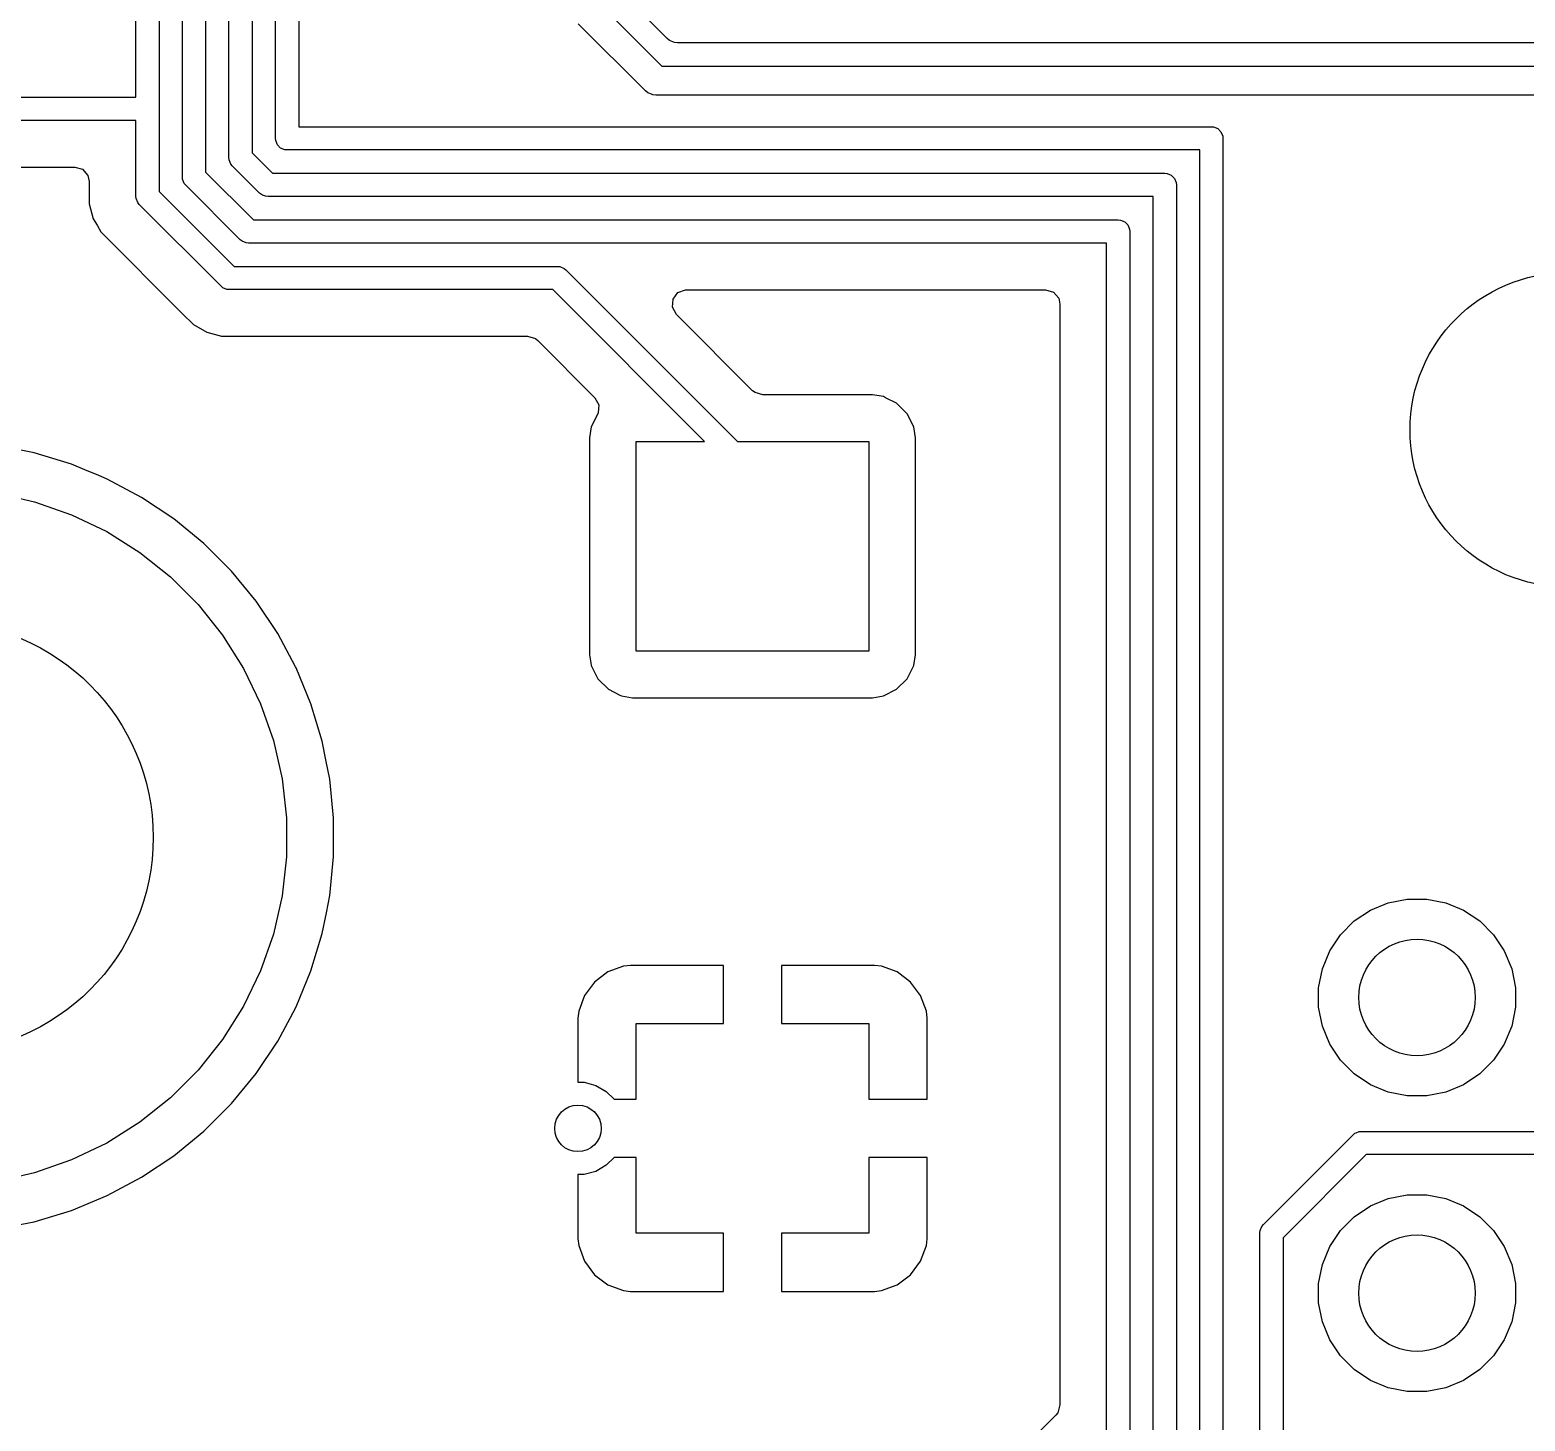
# Model space of a CAD drawing. Extents: x 0.71 to 7.56, y -5.16 to -0.79.
# Drawn here: x 4.165 to 4.671, y -2.835 to -2.365 of the extents above; entities that cross this region are included whole.
import ezdxf

# ---------------------------------------------------------------- set-up
doc = ezdxf.new("R2010")
doc.units = 0
doc.header["$MEASUREMENT"] = 0
doc.layers.add('BLACK', color=7, linetype='CONTINUOUS')

msp = doc.modelspace()

# ---------------------------------------------------------------- linework, layer by layer
at = {"layer": 'BLACK', "linetype": 'CONTINUOUS'}
for p, q in [((4.25593, -2.15958), (4.25593, -2.39746)), ((4.24805, -2.4014), (4.24805, -2.16122)), ((4.2323, -2.40792), (4.2323, -2.16774)), ((4.24018, -2.16611), (4.24018, -2.40629)), ((4.21656, -2.41445), (4.21656, -2.17426)), ((4.22443, -2.17263), (4.22443, -2.41282)), ((4.20868, -2.17915), (4.20868, -2.3824)), ((4.20081, -2.3824), (4.20081, -2.18078)), ((4.35892, -2.35713), (4.37876, -2.37697)), ((4.38058, -2.36765), (4.36823, -2.35531)), ((4.37324, -2.38537), (4.35051, -2.36265)), ((4.38132, -2.36827), (4.38058, -2.36765)), ((4.3831, -2.369), (4.38132, -2.36827)), ((4.38406, -2.36909), (4.3831, -2.369)), ((4.79958, -2.36909), (4.38406, -2.36909)), ((4.37876, -2.37697), (4.79428, -2.37697)), ((4.20081, -2.38746), (4.20081, -2.3824)), ((4.20868, -2.3824), (4.20868, -2.41934)), ((3.88066, -2.38746), (4.20081, -2.38746)), ((4.37398, -2.38598), (4.37324, -2.38537)), ((4.37524, -2.3865), (4.37398, -2.38598)), ((4.37398, -2.38598), (4.37398, -2.38598)), ((4.37576, -2.38672), (4.37524, -2.3865)), ((4.37672, -2.38681), (4.37576, -2.38672)), ((4.37576, -2.38672), (4.37576, -2.38672)), ((4.79035, -2.38681), (4.37672, -2.38681)), ((4.20081, -2.39534), (3.88229, -2.39534)), ((4.20081, -2.42097), (4.20081, -2.39534)), ((4.25593, -2.39746), (4.56466, -2.39746)), ((4.56466, -2.39746), (4.56543, -2.39754)), ((4.56543, -2.39754), (4.56685, -2.39813)), ((4.24813, -2.40217), (4.24805, -2.4014)), ((4.24871, -2.40359), (4.24813, -2.40217)), ((4.56685, -2.39813), (4.56793, -2.39921)), ((4.56793, -2.39921), (4.56852, -2.40063)), ((4.56852, -2.40063), (4.5686, -2.4014)), ((4.5686, -2.4014), (4.5686, -2.85297)), ((4.24018, -2.40629), (4.2471, -2.41321)), ((4.2498, -2.40468), (4.24871, -2.40359)), ((4.25122, -2.40526), (4.2498, -2.40468)), ((4.25199, -2.40534), (4.25122, -2.40526)), ((4.56072, -2.40534), (4.25199, -2.40534)), ((4.56072, -2.85134), (4.56072, -2.40534)), ((3.89085, -2.41111), (4.18016, -2.41111)), ((4.18016, -2.41111), (4.1828, -2.41188)), ((4.1828, -2.41188), (4.1846, -2.41396)), ((4.22443, -2.41282), (4.24057, -2.42896)), ((4.23238, -2.40869), (4.2323, -2.40792)), ((4.23297, -2.41011), (4.23238, -2.40869)), ((4.23346, -2.41071), (4.23297, -2.41011)), ((4.24268, -2.41993), (4.23346, -2.41071)), ((4.1846, -2.41396), (4.18504, -2.41599)), ((4.18504, -2.41599), (4.18504, -2.42356)), ((4.21663, -2.41522), (4.21656, -2.41445)), ((4.21722, -2.41663), (4.21663, -2.41522)), ((4.21771, -2.41723), (4.21722, -2.41663)), ((4.23616, -2.43568), (4.21771, -2.41723)), ((4.2471, -2.41321), (4.54891, -2.41321)), ((4.54891, -2.41321), (4.54968, -2.41329)), ((4.54968, -2.41329), (4.5511, -2.41388)), ((4.5511, -2.41388), (4.55219, -2.41496)), ((4.55219, -2.41496), (4.55277, -2.41638)), ((4.55277, -2.41638), (4.55285, -2.41715)), ((4.55285, -2.41715), (4.55285, -2.84645)), ((4.20088, -2.42174), (4.20081, -2.42097)), ((4.20147, -2.42316), (4.20088, -2.42174)), ((4.20868, -2.41934), (4.23405, -2.44471)), ((4.24328, -2.42042), (4.24268, -2.41993)), ((4.24369, -2.4206), (4.24328, -2.42042)), ((4.2447, -2.42101), (4.24369, -2.4206)), ((4.24547, -2.42109), (4.2447, -2.42101)), ((4.54498, -2.42109), (4.24547, -2.42109)), ((4.54498, -2.84482), (4.54498, -2.42109)), ((4.18504, -2.42356), (4.18638, -2.42858)), ((4.20196, -2.42375), (4.20147, -2.42316)), ((4.22964, -2.45143), (4.20196, -2.42375)), ((4.18638, -2.42858), (4.18768, -2.43082)), ((4.18768, -2.43082), (4.18898, -2.43307)), ((4.18898, -2.43307), (4.21665, -2.46074)), ((4.24057, -2.42896), (4.53317, -2.42896)), ((4.53317, -2.42896), (4.53393, -2.42904)), ((4.53393, -2.42904), (4.53535, -2.42962)), ((4.53535, -2.42962), (4.53644, -2.43071)), ((4.53644, -2.43071), (4.53703, -2.43213)), ((4.53703, -2.43213), (4.5371, -2.4329)), ((4.5371, -2.4329), (4.5371, -2.83993)), ((4.23675, -2.43617), (4.23616, -2.43568)), ((4.23817, -2.43676), (4.23675, -2.43617)), ((4.23894, -2.43683), (4.23817, -2.43676)), ((4.52923, -2.43683), (4.23894, -2.43683)), ((4.52923, -2.83829), (4.52923, -2.43683)), ((4.23405, -2.44471), (4.34353, -2.44471)), ((4.34353, -2.44471), (4.3443, -2.44478)), ((4.3443, -2.44478), (4.34571, -2.44537)), ((4.34571, -2.44537), (4.34631, -2.44586)), ((4.34631, -2.44586), (4.40439, -2.50394)), ((4.23023, -2.45192), (4.22964, -2.45143)), ((4.23165, -2.45251), (4.23023, -2.45192)), ((4.23242, -2.45258), (4.23165, -2.45251)), ((4.3419, -2.45258), (4.23242, -2.45258)), ((4.39325, -2.50394), (4.3419, -2.45258)), ((4.38421, -2.45358), (4.38679, -2.45261)), ((4.38679, -2.45261), (4.38714, -2.4526)), ((4.38714, -2.4526), (4.50858, -2.4526)), ((4.50858, -2.4526), (4.51122, -2.45338)), ((4.38237, -2.45852), (4.38256, -2.45578)), ((4.38256, -2.45578), (4.38421, -2.45358)), ((4.51122, -2.45338), (4.51302, -2.45546)), ((4.51302, -2.45546), (4.51346, -2.45748)), ((4.51346, -2.45748), (4.51346, -2.82974)), ((4.21665, -2.46074), (4.22032, -2.46441)), ((4.38368, -2.46094), (4.38237, -2.45852)), ((4.40949, -2.48674), (4.38368, -2.46094)), ((4.22032, -2.46441), (4.22481, -2.46701)), ((4.22481, -2.46701), (4.22982, -2.46835)), ((4.22982, -2.46835), (4.33334, -2.46835)), ((4.33334, -2.46835), (4.33598, -2.46913)), ((4.33598, -2.46913), (4.3368, -2.46978)), ((4.3368, -2.46978), (4.35614, -2.48913)), ((4.4103, -2.48739), (4.40949, -2.48674)), ((4.41294, -2.48817), (4.4103, -2.48739)), ((4.45006, -2.48817), (4.41294, -2.48817)), ((4.45375, -2.48875), (4.45006, -2.48817)), ((4.45006, -2.48817), (4.45006, -2.48817)), ((4.35614, -2.48913), (4.35746, -2.49154)), ((4.35746, -2.49154), (4.35726, -2.49429)), ((4.45448, -2.48913), (4.45375, -2.48875)), ((4.4582, -2.49102), (4.45448, -2.48913)), ((4.46173, -2.49455), (4.4582, -2.49102)), ((4.4582, -2.49102), (4.4582, -2.49102)), ((4.4582, -2.49102), (4.4582, -2.49102)), ((4.35704, -2.4948), (4.3549, -2.499)), ((4.35726, -2.49429), (4.35704, -2.4948)), ((4.464, -2.499), (4.46173, -2.49455)), ((4.46173, -2.49455), (4.46173, -2.49455)), ((4.46173, -2.49455), (4.46173, -2.49455)), ((4.3549, -2.499), (4.35431, -2.5027)), ((4.35431, -2.5027), (4.35431, -2.57604)), ((4.3549, -2.499), (4.3549, -2.499)), ((4.46459, -2.5027), (4.464, -2.499)), ((4.46459, -2.57604), (4.46459, -2.5027)), ((4.16643, -2.50777), (4.15353, -2.50521)), ((4.17901, -2.51159), (4.16643, -2.50777)), ((4.16643, -2.50777), (4.16643, -2.50777)), ((4.37008, -2.5748), (4.37008, -2.50394)), ((4.37008, -2.50394), (4.39325, -2.50394)), ((4.40439, -2.50394), (4.44882, -2.50394)), ((4.44882, -2.50394), (4.44882, -2.5748)), ((4.1836, -2.51349), (4.17901, -2.51159)), ((4.18831, -2.51544), (4.1836, -2.51349)), ((4.19117, -2.51663), (4.18831, -2.51544)), ((4.20277, -2.52283), (4.19117, -2.51663)), ((4.19117, -2.51663), (4.19117, -2.51663)), ((4.15364, -2.52135), (4.16656, -2.5243)), ((4.21371, -2.53013), (4.20277, -2.52283)), ((4.20277, -2.52283), (4.20277, -2.52283)), ((4.20277, -2.52283), (4.20277, -2.52283)), ((4.16656, -2.5243), (4.17906, -2.52868)), ((4.17906, -2.52868), (4.19099, -2.53442)), ((4.22387, -2.53848), (4.21371, -2.53013)), ((4.21371, -2.53013), (4.21371, -2.53013)), ((4.21371, -2.53013), (4.21371, -2.53013)), ((4.19099, -2.53442), (4.20221, -2.54147)), ((4.23317, -2.54778), (4.22387, -2.53848)), ((4.20221, -2.54147), (4.21256, -2.54973)), ((4.24152, -2.55795), (4.23317, -2.54778)), ((4.23317, -2.54778), (4.23317, -2.54778)), ((4.23317, -2.54778), (4.23317, -2.54778)), ((4.21256, -2.54973), (4.22193, -2.55909)), ((4.22193, -2.55909), (4.23018, -2.56945)), ((4.24883, -2.56889), (4.24152, -2.55795)), ((4.23018, -2.56945), (4.23723, -2.58066)), ((4.25485, -2.58015), (4.24883, -2.56889)), ((4.24883, -2.56889), (4.24883, -2.56889)), ((4.24883, -2.56889), (4.24883, -2.56889)), ((4.35431, -2.57604), (4.35474, -2.57873)), ((4.35474, -2.57873), (4.3549, -2.57974)), ((4.3549, -2.57974), (4.35716, -2.58419)), ((4.44882, -2.5748), (4.37008, -2.5748)), ((4.46173, -2.58419), (4.464, -2.57974)), ((4.464, -2.57974), (4.46459, -2.57604)), ((4.464, -2.57974), (4.464, -2.57974)), ((4.464, -2.57974), (4.464, -2.57974)), ((4.46459, -2.57604), (4.46459, -2.57604)), ((4.23723, -2.58066), (4.24298, -2.5926)), ((4.25503, -2.58049), (4.25485, -2.58015)), ((4.26006, -2.59264), (4.25503, -2.58049)), ((4.35716, -2.58419), (4.35716, -2.58419)), ((4.35716, -2.58419), (4.35716, -2.58419)), ((4.35716, -2.58419), (4.36069, -2.58772)), ((4.4582, -2.58772), (4.46173, -2.58419)), ((4.36069, -2.58772), (4.36069, -2.58772)), ((4.36069, -2.58772), (4.3607, -2.58772)), ((4.3607, -2.58772), (4.36457, -2.58969)), ((4.36457, -2.58969), (4.36515, -2.58999)), ((4.45375, -2.58999), (4.4582, -2.58772)), ((4.24298, -2.5926), (4.24735, -2.6051)), ((4.26388, -2.60523), (4.26006, -2.59264)), ((4.36515, -2.58999), (4.36884, -2.59057)), ((4.36884, -2.59057), (4.36884, -2.59057)), ((4.36884, -2.59057), (4.45006, -2.59057)), ((4.45006, -2.59057), (4.45375, -2.58999)), ((4.24735, -2.6051), (4.2503, -2.61801)), ((4.26525, -2.61212), (4.26388, -2.60523)), ((4.26388, -2.60523), (4.26388, -2.60523)), ((4.26388, -2.60523), (4.26388, -2.60523)), ((4.26388, -2.60523), (4.26388, -2.60523)), ((4.26645, -2.61813), (4.26525, -2.61212)), ((4.2503, -2.61801), (4.25178, -2.63117)), ((4.26774, -2.63122), (4.26645, -2.61813)), ((4.25178, -2.63117), (4.25178, -2.64442)), ((4.26774, -2.64437), (4.26774, -2.63122)), ((4.25178, -2.64442), (4.2503, -2.65758)), ((4.26645, -2.65746), (4.26774, -2.64437)), ((4.2503, -2.65758), (4.24735, -2.67049)), ((4.26528, -2.66332), (4.26645, -2.65746)), ((4.61848, -2.66244), (4.62454, -2.65993)), ((4.62454, -2.65993), (4.63097, -2.65865)), ((4.63097, -2.65865), (4.63753, -2.65865)), ((4.63753, -2.65865), (4.64397, -2.65993)), ((4.64397, -2.65993), (4.65003, -2.66244)), ((4.26388, -2.67036), (4.26528, -2.66332)), ((4.61302, -2.66608), (4.61848, -2.66244)), ((4.65003, -2.66244), (4.65548, -2.66608)), ((4.24735, -2.67049), (4.24298, -2.68299)), ((4.26006, -2.68295), (4.26388, -2.67036)), ((4.26388, -2.67036), (4.26388, -2.67036)), ((4.26388, -2.67036), (4.26388, -2.67036)), ((4.60474, -2.67618), (4.60838, -2.67072)), ((4.60838, -2.67072), (4.61302, -2.66608)), ((4.65548, -2.66608), (4.66012, -2.67072)), ((4.66012, -2.67072), (4.66377, -2.67618)), ((4.60223, -2.68224), (4.60474, -2.67618)), ((4.66377, -2.67618), (4.66628, -2.68224)), ((4.24298, -2.68299), (4.23723, -2.69493)), ((4.25503, -2.6951), (4.26006, -2.68295)), ((4.36055, -2.68333), (4.35602, -2.68672)), ((4.36585, -2.68135), (4.36055, -2.68333)), ((4.36055, -2.68333), (4.36055, -2.68333)), ((4.3682, -2.6811), (4.36585, -2.68135)), ((4.36585, -2.68135), (4.36585, -2.68135)), ((4.39961, -2.6811), (4.3682, -2.6811)), ((4.39961, -2.70079), (4.39961, -2.6811)), ((4.4507, -2.6811), (4.41929, -2.6811)), ((4.41929, -2.6811), (4.41929, -2.70079)), ((4.45305, -2.68135), (4.4507, -2.6811)), ((4.45835, -2.68333), (4.45305, -2.68135)), ((4.45305, -2.68135), (4.45305, -2.68135)), ((4.46288, -2.68672), (4.45835, -2.68333)), ((4.45835, -2.68333), (4.45835, -2.68333)), ((4.60095, -2.68867), (4.60223, -2.68224)), ((4.66628, -2.68224), (4.66756, -2.68867)), ((4.35602, -2.68672), (4.35262, -2.69126)), ((4.35602, -2.68672), (4.35602, -2.68672)), ((4.46627, -2.69126), (4.46288, -2.68672)), ((4.46288, -2.68672), (4.46288, -2.68672)), ((4.60095, -2.69523), (4.60095, -2.68867)), ((4.66756, -2.68867), (4.66756, -2.69523)), ((4.23723, -2.69493), (4.23018, -2.70614)), ((4.253, -2.6989), (4.25503, -2.6951)), ((4.35262, -2.69126), (4.35065, -2.69656)), ((4.35262, -2.69126), (4.35262, -2.69126)), ((4.46825, -2.69656), (4.46627, -2.69126)), ((4.46627, -2.69126), (4.46627, -2.69126)), ((4.60223, -2.70167), (4.60095, -2.69523)), ((4.66756, -2.69523), (4.66628, -2.70167)), ((4.24883, -2.70671), (4.253, -2.6989)), ((4.35065, -2.69656), (4.35039, -2.6989)), ((4.35039, -2.6989), (4.35039, -2.72061)), ((4.35065, -2.69656), (4.35065, -2.69656)), ((4.37008, -2.72638), (4.37008, -2.70079)), ((4.37008, -2.70079), (4.39961, -2.70079)), ((4.41929, -2.70079), (4.44882, -2.70079)), ((4.44882, -2.70079), (4.44882, -2.72638)), ((4.4685, -2.6989), (4.46825, -2.69656)), ((4.46825, -2.69656), (4.46825, -2.69656)), ((4.4685, -2.72638), (4.4685, -2.6989)), ((4.4685, -2.6989), (4.4685, -2.6989)), ((4.23018, -2.70614), (4.22193, -2.7165)), ((4.60474, -2.70773), (4.60223, -2.70167)), ((4.66628, -2.70167), (4.66377, -2.70773)), ((4.24152, -2.71764), (4.24883, -2.70671)), ((4.60838, -2.71318), (4.60474, -2.70773)), ((4.66377, -2.70773), (4.66012, -2.71318)), ((4.61302, -2.71782), (4.60838, -2.71318)), ((4.66012, -2.71318), (4.65548, -2.71782)), ((4.22193, -2.7165), (4.21256, -2.72586)), ((4.23317, -2.72781), (4.24152, -2.71764)), ((4.35039, -2.72061), (4.35245, -2.72061)), ((4.35245, -2.72061), (4.35642, -2.72167)), ((4.61848, -2.72147), (4.61302, -2.71782)), ((4.65548, -2.71782), (4.65003, -2.72147)), ((4.21256, -2.72586), (4.20221, -2.73412)), ((4.35642, -2.72167), (4.35998, -2.72373)), ((4.35998, -2.72373), (4.36263, -2.72638)), ((4.36263, -2.72638), (4.37008, -2.72638)), ((4.44882, -2.72638), (4.4685, -2.72638)), ((4.62454, -2.72398), (4.61848, -2.72147)), ((4.63097, -2.72526), (4.62454, -2.72398)), ((4.63753, -2.72526), (4.63097, -2.72526)), ((4.64397, -2.72398), (4.63753, -2.72526)), ((4.65003, -2.72147), (4.64397, -2.72398)), ((4.22387, -2.73711), (4.23317, -2.72781)), ((4.20221, -2.73412), (4.19099, -2.74117)), ((4.19099, -2.74117), (4.17906, -2.74691)), ((4.21371, -2.74546), (4.22387, -2.73711)), ((4.58226, -2.76878), (4.61266, -2.73838)), ((4.61266, -2.73838), (4.61325, -2.73789)), ((4.61325, -2.73789), (4.61367, -2.73772)), ((4.61367, -2.73772), (4.61467, -2.7373)), ((4.61467, -2.7373), (4.61544, -2.73723)), ((4.61544, -2.73723), (4.68341, -2.73723)), ((4.20277, -2.75276), (4.21371, -2.74546)), ((4.36263, -2.74606), (4.35998, -2.74871)), ((4.37008, -2.74606), (4.36263, -2.74606)), ((4.37008, -2.77165), (4.37008, -2.74606)), ((4.4685, -2.74606), (4.44882, -2.74606)), ((4.44882, -2.74606), (4.44882, -2.77165)), ((4.4685, -2.77354), (4.4685, -2.74606)), ((4.61707, -2.7451), (4.58898, -2.7732)), ((4.68504, -2.7451), (4.61707, -2.7451)), ((4.16656, -2.75129), (4.15364, -2.75424)), ((4.17906, -2.74691), (4.16656, -2.75129)), ((4.35642, -2.75077), (4.35245, -2.75183)), ((4.35998, -2.74871), (4.35642, -2.75077)), ((4.19117, -2.75897), (4.20277, -2.75276)), ((4.35245, -2.75183), (4.35039, -2.75183)), ((4.35039, -2.75183), (4.35039, -2.77354)), ((4.17901, -2.764), (4.19117, -2.75897)), ((4.61848, -2.76244), (4.62454, -2.75993)), ((4.62454, -2.75993), (4.63097, -2.75865)), ((4.63097, -2.75865), (4.63753, -2.75865)), ((4.63753, -2.75865), (4.64397, -2.75993)), ((4.64397, -2.75993), (4.65003, -2.76244)), ((4.16643, -2.76782), (4.17901, -2.764)), ((4.60838, -2.77072), (4.61302, -2.76608)), ((4.61302, -2.76608), (4.61848, -2.76244)), ((4.65003, -2.76244), (4.65548, -2.76608)), ((4.65548, -2.76608), (4.66012, -2.77072)), ((4.15991, -2.76911), (4.16643, -2.76782)), ((4.16643, -2.76782), (4.16643, -2.76782)), ((4.16643, -2.76782), (4.16643, -2.76782)), ((4.16643, -2.76782), (4.16643, -2.76782)), ((4.39961, -2.77165), (4.37008, -2.77165)), ((4.39961, -2.79134), (4.39961, -2.77165)), ((4.44882, -2.77165), (4.41929, -2.77165)), ((4.41929, -2.77165), (4.41929, -2.79134)), ((4.5811, -2.77157), (4.58118, -2.7708)), ((4.5811, -2.85323), (4.5811, -2.77157)), ((4.58118, -2.7708), (4.58177, -2.76938)), ((4.58177, -2.76938), (4.58226, -2.76878)), ((4.60474, -2.77618), (4.60838, -2.77072)), ((4.66012, -2.77072), (4.66377, -2.77618)), ((4.35039, -2.77354), (4.35065, -2.77588)), ((4.35065, -2.77588), (4.35065, -2.77588)), ((4.35065, -2.77588), (4.35262, -2.78118)), ((4.46627, -2.78118), (4.46825, -2.77588)), ((4.46825, -2.77588), (4.4685, -2.77354)), ((4.46825, -2.77588), (4.46825, -2.77588)), ((4.4685, -2.77354), (4.4685, -2.77354)), ((4.58898, -2.7732), (4.58898, -2.85486)), ((4.60223, -2.78224), (4.60474, -2.77618)), ((4.66377, -2.77618), (4.66628, -2.78224)), ((4.35262, -2.78118), (4.35262, -2.78118)), ((4.35262, -2.78118), (4.35602, -2.78572)), ((4.46288, -2.78572), (4.46627, -2.78118)), ((4.46627, -2.78118), (4.46627, -2.78118)), ((4.35602, -2.78572), (4.35602, -2.78572)), ((4.35602, -2.78572), (4.36055, -2.78911)), ((4.45835, -2.78911), (4.46288, -2.78572)), ((4.46288, -2.78572), (4.46288, -2.78572)), ((4.60095, -2.78867), (4.60223, -2.78224)), ((4.66628, -2.78224), (4.66756, -2.78867)), ((4.36055, -2.78911), (4.36055, -2.78911)), ((4.36055, -2.78911), (4.36585, -2.79109)), ((4.36585, -2.79109), (4.36585, -2.79109)), ((4.36585, -2.79109), (4.3682, -2.79134)), ((4.3682, -2.79134), (4.3682, -2.79134)), ((4.3682, -2.79134), (4.39961, -2.79134)), ((4.41929, -2.79134), (4.4507, -2.79134)), ((4.4507, -2.79134), (4.45305, -2.79109)), ((4.4507, -2.79134), (4.4507, -2.79134)), ((4.45305, -2.79109), (4.45835, -2.78911)), ((4.45305, -2.79109), (4.45305, -2.79109)), ((4.45835, -2.78911), (4.45835, -2.78911)), ((4.60095, -2.79523), (4.60095, -2.78867)), ((4.66756, -2.78867), (4.66756, -2.79523)), ((4.60223, -2.80167), (4.60095, -2.79523)), ((4.66756, -2.79523), (4.66628, -2.80167)), ((4.60474, -2.80773), (4.60223, -2.80167)), ((4.66628, -2.80167), (4.66377, -2.80773)), ((4.60838, -2.81318), (4.60474, -2.80773)), ((4.66377, -2.80773), (4.66012, -2.81318)), ((4.61302, -2.81782), (4.60838, -2.81318)), ((4.66012, -2.81318), (4.65548, -2.81782)), ((4.61848, -2.82147), (4.61302, -2.81782)), ((4.62454, -2.82398), (4.61848, -2.82147)), ((4.65003, -2.82147), (4.64397, -2.82398)), ((4.65548, -2.81782), (4.65003, -2.82147)), ((4.63097, -2.82526), (4.62454, -2.82398)), ((4.63753, -2.82526), (4.63097, -2.82526)), ((4.64397, -2.82398), (4.63753, -2.82526)), ((4.51269, -2.83238), (4.51203, -2.83319)), ((4.51346, -2.82974), (4.51269, -2.83238)), ((4.51203, -2.83319), (4.46297, -2.88225))]:
    msp.add_line(p, q, dxfattribs=at)
at = {"layer": 'BLACK'}
for centre, radius in [((4.68504, -2.5), 0.05315), ((4.13386, -2.6378), 0.07283), ((4.63425, -2.69195), 0.01969), ((4.35039, -2.73622), 0.00787), ((4.63425, -2.79195), 0.01969)]:
    msp.add_circle(centre, radius, dxfattribs=at)

doc.saveas('drawing.dxf')
